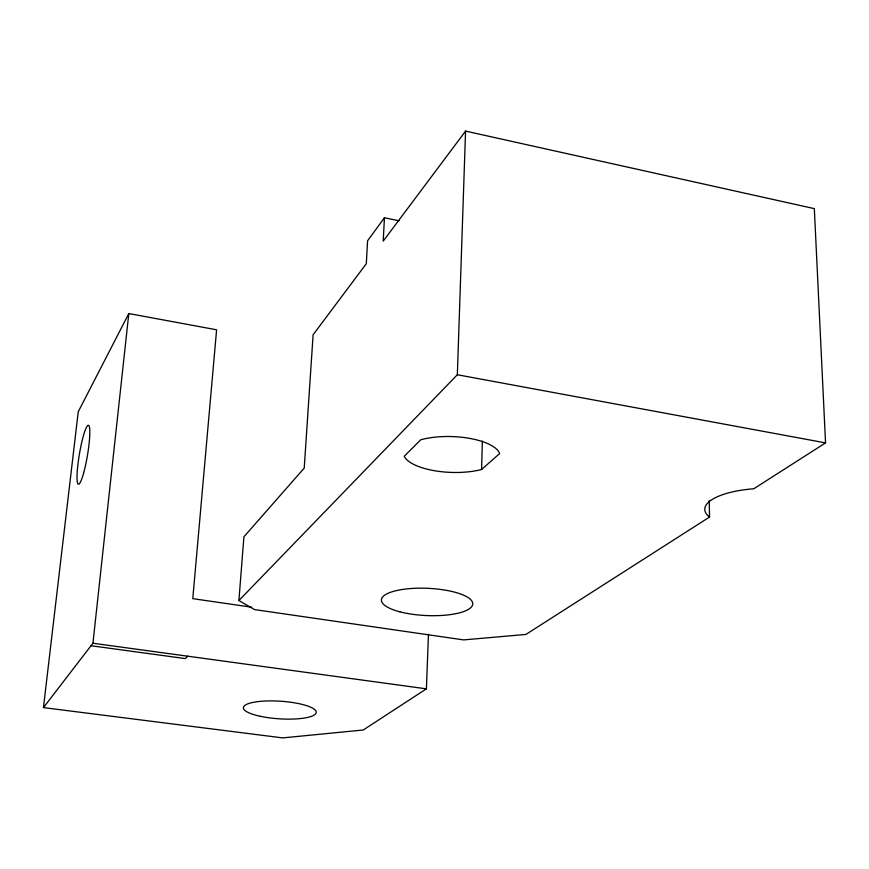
<?xml version="1.0" encoding="UTF-8"?>
<svg xmlns="http://www.w3.org/2000/svg" width="869" height="869" viewBox="0 0 869 869"><rect width="100%" height="100%" fill="white"/><g stroke="black" fill="none" stroke-linecap="round" stroke-linejoin="round"><path stroke-width="1.3" d="M481.578 469.51L499.653 453.553A48.349 17.912 2 0 0 469.217 438.313A48.349 17.912 2 0 0 420.726 439.801L404.215 456.258A48.349 17.912 2 0 0 481.578 469.51L482.371 441.017M238.899 600.544L457.344 374.735L465.567 131.1L814.329 208.636L825.55 442.886L753.781 488.769A58.82 19.878 -1.2 0 0 709.549 517.044L525.897 634.446L463.59 639.899L254.563 609.593L238.899 600.544L243.917 536.792L304.226 468.098L313.112 334.782L366.316 263.698L367.587 240.789L384.435 217.761L399.034 220.78M251.728 607.214L192.788 598.654L216.598 329.796L128.808 313.546L78.253 411.732L43.45 707.605L282.707 737.9L363.264 729.993L426.397 688.845L428.471 634.229M384.435 217.761L383.218 241.115L465.567 131.1M43.45 707.605L92.94 643.234L128.808 313.546M187.693 656.193L185.358 658.604L91.017 645.732M92.94 643.234L426.397 688.845M457.344 374.735L825.55 442.886M709.202 500.816L709.549 517.044M260.418 716.317A36.498 8.82 3.7 0 0 316.218 712.547A36.498 8.82 3.7 0 0 262.818 701.164A36.498 8.82 3.7 0 0 260.418 716.317M83.533 473.366A29.861 4.063 -80.4 0 0 88.92 425.658A29.861 4.063 -80.4 0 0 77.841 465.165A29.861 4.063 -80.4 0 0 83.533 473.366M399.881 611.819A45.72 13.632 2.5 0 0 472.475 605.291A45.72 13.632 2.5 0 0 408.941 588.693A45.72 13.632 2.5 0 0 399.881 611.819"/></g></svg>
